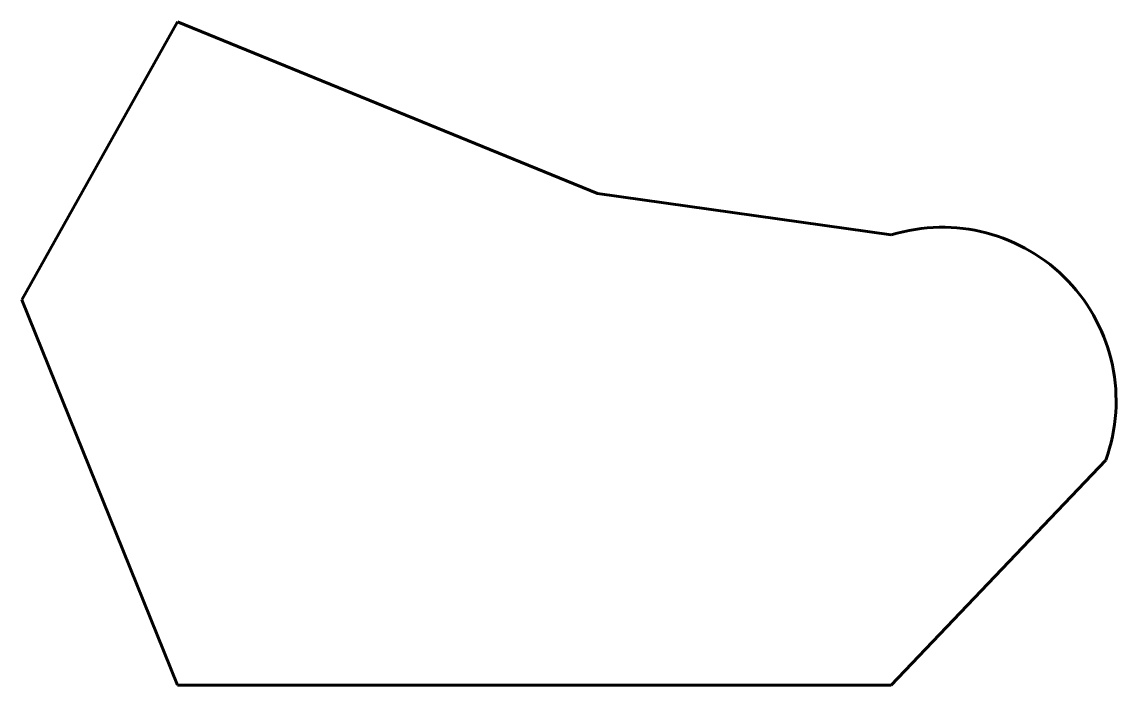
# Model space of a CAD drawing. Header units: millimetres. Extents: x -76 to 459, y 0 to 324.
import ezdxf

# ---------------------------------------------------------------- set-up
doc = ezdxf.new("R2010")
doc.units = ezdxf.units.MM
doc.linetypes.add('K5LT_BASIC', pattern=[0])

msp = doc.modelspace()

# ---------------------------------------------------------------- linework, layer by layer
at = {"color": 143, "linetype": 'K5LT_BASIC', "lineweight": 60, "true_color": 0x33acca}
for p, q in [((-76.05, 188.22), (0, 324.11)), ((0, 324.11), (205.41, 240.18)), ((349, 220), (205.41, 240.18)), ((0, 0), (-76.05, 188.22)), ((453.87, 110), (349, 0)), ((0, 0), (349, 0))]:
    msp.add_line(p, q, dxfattribs=at)
msp.add_arc((373.97, 138.82), 84.94, 340.168, 107.0991, dxfattribs=at)

doc.saveas('drawing.dxf')
